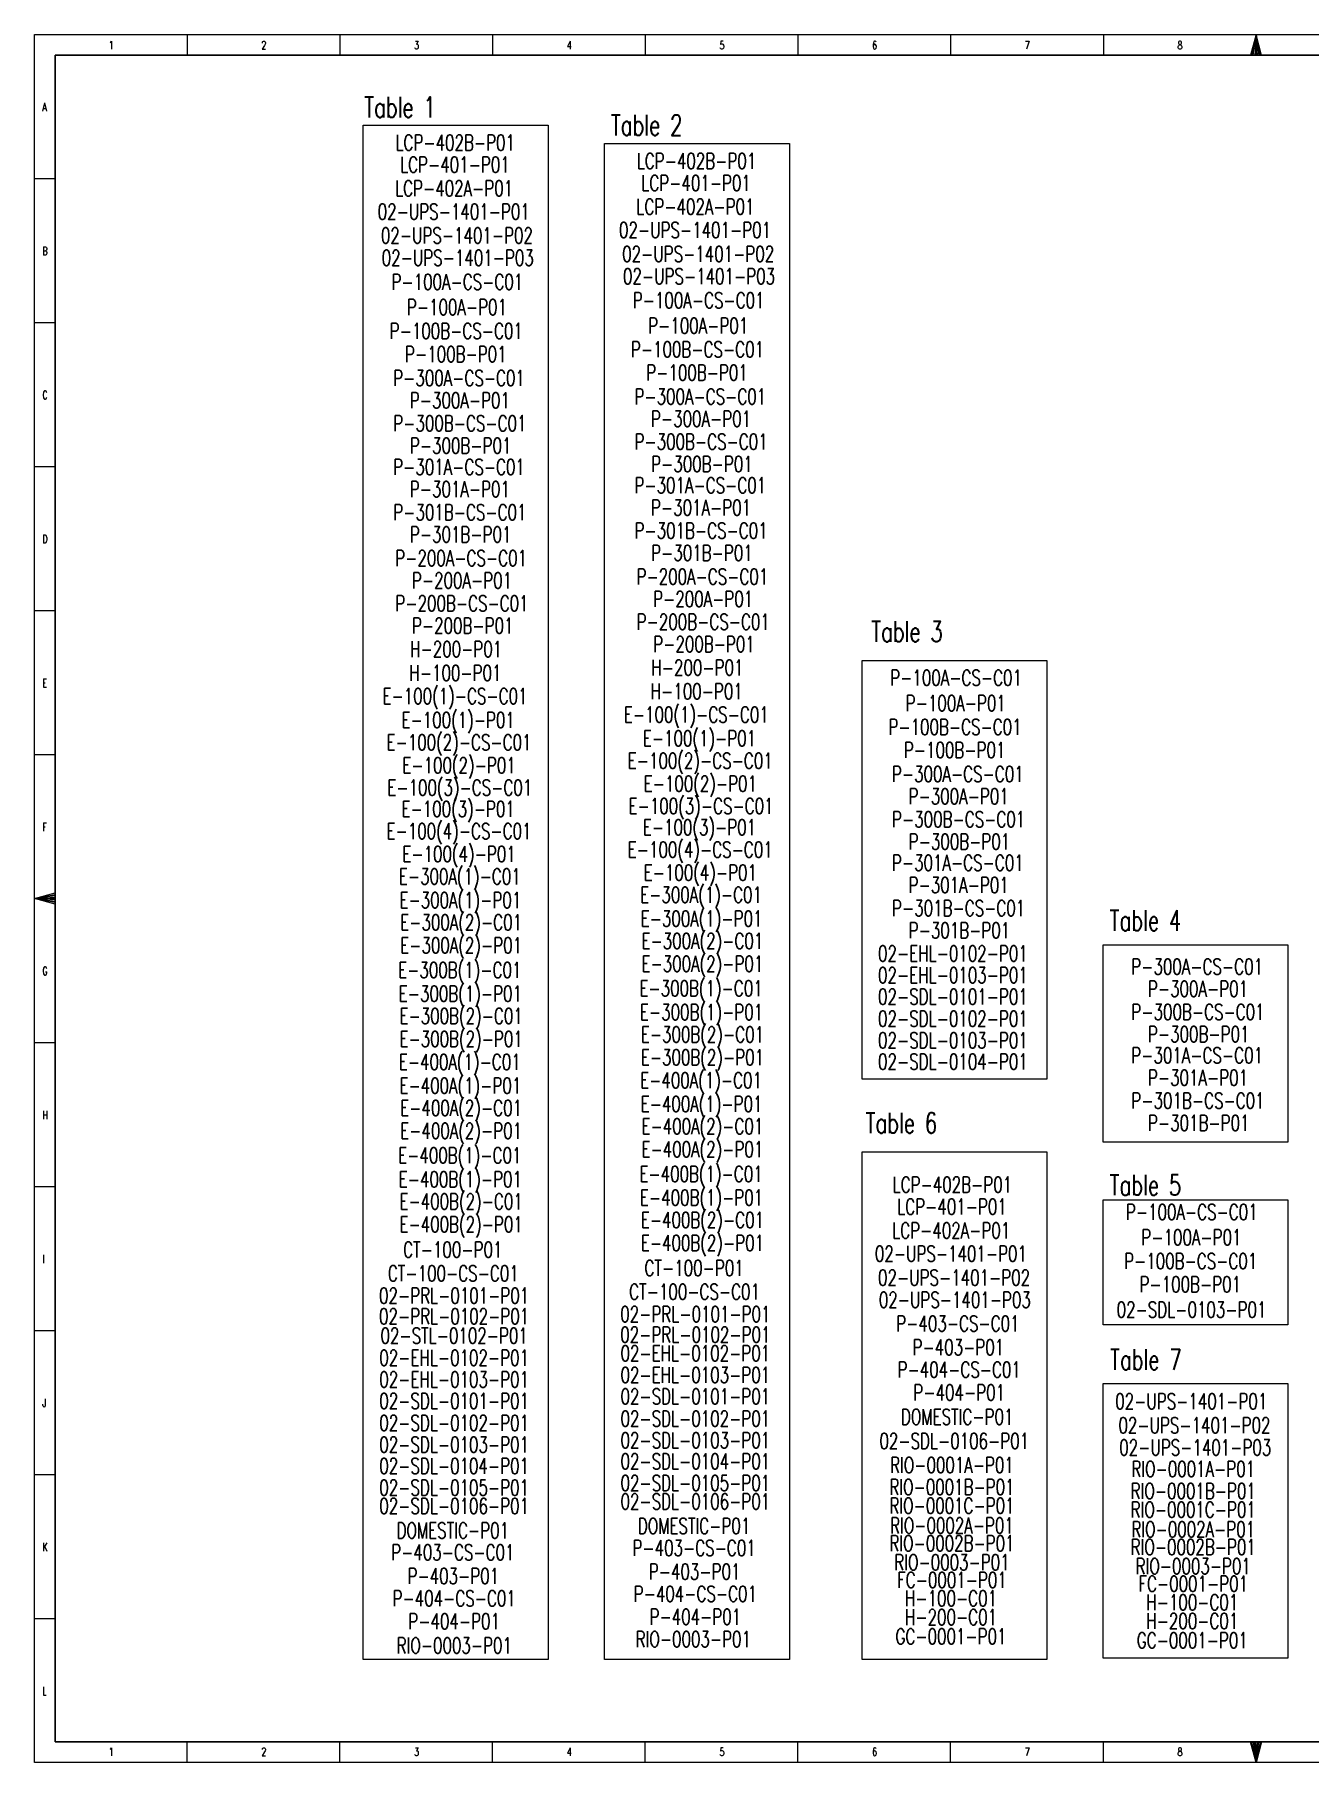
# Model space of a CAD drawing. Header units: inches. Extents: x -1128 to 651, y 96 to 845.
# Drawn here: x -765.5 to -613.7, y 638.9 to 844.5 of the extents above; entities that cross this region are included whole.
import ezdxf
from ezdxf.enums import TextEntityAlignment as Align

# ---------------------------------------------------------------- set-up
doc = ezdxf.new("R2010")
doc.units = ezdxf.units.IN
doc.header["$MEASUREMENT"] = 0
doc.layers.add('Cables', color=7, linetype='Continuous', lineweight=0)
doc.layers.add('Layer 1', color=7, linetype='Continuous')
doc.styles.add('HZTXT', font='txt_qlt.shx', dxfattribs={"width": 0.7, "bigfont": 'hztxt.shx'})
doc.styles.add('TEG BORDER', font='txt_qlt.shx', dxfattribs={"width": 0.7, "bigfont": 'hztxt.shx'})

# ---------------------------------------------------------------- blocks, each defined once
blk = doc.blocks.new('TEG BORDER A2')
for p, q in [((37.12, 420), (37.12, 415)), ((74.25, 420), (74.25, 415)), ((111.38, 420), (111.38, 415)), ((148.5, 420), (148.5, 415)), ((185.63, 420), (185.63, 415)), ((222.75, 420), (222.75, 415)), ((259.88, 420), (259.88, 415)), ((297, 420), (297, 415)), ((0, 385), (5, 385)), ((0, 350), (5, 350)), ((0, 315), (5, 315)), ((0, 280), (5, 280)), ((0, 245), (5, 245)), ((5, 210), (0, 210)), ((1.25, 210), (3.75, 210)), ((0, 175), (5, 175)), ((0, 140), (5, 140)), ((0, 105), (5, 105)), ((0, 70), (5, 70)), ((0, 35), (5, 35)), ((37.12, 0), (37.12, 5)), ((74.25, 0), (74.25, 5)), ((111.38, 0), (111.38, 5)), ((148.5, 0), (148.5, 5)), ((185.63, 0), (185.63, 5)), ((222.75, 0), (222.75, 5)), ((259.88, 0), (259.88, 5)), ((297, 0), (297, 5))]:
    blk.add_line(p, q)
at = {"linetype": 'Continuous'}
for p, q in [((489, 415), (5, 415)), ((5, 415), (5, 5)), ((5, 5), (489, 5))]:
    blk.add_line(p, q, dxfattribs=at)
at = {"color": 5, "lineweight": 15}
blk.add_lwpolyline([(0, 420), (594, 420), (594, 0), (0, 0)], close=True, dxfattribs=at)
for points in [[(297, 420), (295.66, 415), (298.34, 415), (297, 420), (296, 415), (296.33, 415), (297, 420), (296.67, 415), (297.33, 415), (297, 420), (297.67, 415), (298, 415), (297, 420)], [(0, 210), (5, 211.34), (5, 208.66), (0, 210), (5, 211), (5, 210.67), (0, 210), (5, 210.33), (5, 209.67), (0, 210), (5, 209.33), (5, 209), (0, 210)], [(297, 0), (295.66, 5), (298.34, 5), (297, 0), (296, 5), (296.33, 5), (297, 0), (296.67, 5), (297.33, 5), (297, 0), (297.67, 5), (298, 5), (297, 0)]]:
    blk.add_lwpolyline(points)
blk.add_lwpolyline([(5, 415), (589, 415), (589, 5), (5, 5)], close=True)
at = {"char_height": 2, "width": 2, "style": 'TEG BORDER'}
for s, insert, attachment_point in [('1', (18.05, 418.41), 1), ('2', (55.17, 418.41), 1), ('3', (92.3, 418.41), 1), ('4', (129.42, 418.41), 1), ('5', (166.55, 418.41), 1), ('6', (203.67, 418.41), 1), ('7', (240.8, 418.41), 1), ('8', (277.92, 418.41), 1), ('A', (1.91, 403.39), 1), ('B', (1.91, 368.39), 1), ('C', (1.91, 333.39), 1), ('D', (1.91, 298.39), 1), ('E', (1.91, 263.39), 1), ('F', (1.91, 228.39), 1), ('G', (1.91, 193.39), 1), ('H', (1.91, 158.39), 1), ('I', (1.91, 123.39), 1), ('J', (1.91, 88.39), 1), ('K', (1.91, 53.39), 1), ('L', (1.91, 18.39), 1), ('1', (18.05, 1.59), 7), ('2', (55.17, 1.59), 7), ('3', (92.3, 1.59), 7), ('4', (129.42, 1.59), 7), ('5', (166.55, 1.59), 7), ('6', (203.67, 1.59), 7), ('7', (240.8, 1.59), 7), ('8', (277.92, 1.59), 7)]:
    blk.add_mtext(s, dxfattribs=dict(at, insert=insert, attachment_point=attachment_point))

msp = doc.modelspace()

# ---------------------------------------------------------------- linework, layer by layer
at = {"layer": 'Layer 1', "lineweight": 5}
for p, q in [((-726.36, 833.78), (-704.33, 833.78)), ((-726.36, 651.12), (-726.36, 833.78)), ((-704.33, 833.78), (-704.33, 651.12)), ((-697.64, 831.59), (-675.63, 831.59)), ((-697.64, 651.12), (-697.64, 831.59)), ((-675.63, 831.59), (-675.63, 651.12)), ((-666.97, 770.04), (-644.96, 770.04)), ((-666.97, 720.21), (-666.97, 770.04)), ((-644.96, 770.04), (-644.96, 720.21)), ((-638.27, 736.19), (-616.27, 736.19)), ((-638.27, 712.7), (-638.27, 736.19)), ((-616.27, 736.19), (-616.27, 712.7)), ((-644.96, 720.21), (-666.97, 720.21)), ((-616.27, 712.7), (-638.27, 712.7)), ((-666.97, 711.54), (-644.96, 711.54)), ((-666.97, 651.12), (-666.97, 711.54)), ((-644.96, 711.54), (-644.96, 651.12)), ((-638.27, 705.82), (-616.27, 705.82)), ((-638.27, 690.95), (-638.27, 705.82)), ((-616.27, 705.82), (-616.27, 690.95)), ((-616.27, 690.95), (-638.27, 690.95)), ((-638.27, 683.98), (-616.27, 683.98)), ((-638.27, 651.29), (-638.27, 683.98)), ((-616.27, 683.98), (-616.27, 651.29)), ((-704.33, 651.12), (-726.36, 651.12)), ((-675.63, 651.12), (-697.64, 651.12)), ((-644.96, 651.12), (-666.97, 651.12)), ((-616.27, 651.29), (-638.27, 651.29))]:
    msp.add_line(p, q, dxfattribs=at)

# ---------------------------------------------------------------- block references
at = {"layer": 'Cables', "color": 0, "xscale": 0.4897326461023622, "yscale": 0.4897326461023622, "zscale": 0.4897326461023622}
msp.add_blockref('TEG BORDER A2', (-765.51, 638.86), dxfattribs=at)

# ---------------------------------------------------------------- texts
at = {"color": 0, "lineweight": 15, "style": 'HZTXT', "width": 0.7}
for s, p in [('Table 1', (-721.99, 834.67)), ('Table 2', (-692.62, 832.55)), ('Table 3', (-661.62, 772.26))]:
    msp.add_text(s, height=2.449, dxfattribs=at).set_placement(p, align=Align.CENTER)
at = {"color": 0, "lineweight": 9, "style": 'HZTXT', "width": 0.7}
for s, height, p in [('LCP-402B-P01', 1.8738, (-715.41, 830.75)), ('LCP-401-P01', 1.8738, (-715.45, 828.13)), ('LCP-402B-P01', 1.8738, (-686.68, 828.56)), ('LCP-402A-P01', 1.8738, (-715.54, 825.3)), ('LCP-401-P01', 1.8738, (-686.73, 825.93)), ('LCP-402A-P01', 1.8738, (-686.81, 823.11)), ('02-UPS-1401-P01', 1.8738, (-715.59, 822.53)), ('02-UPS-1401-P02', 1.8738, (-715.21, 819.69)), ('02-UPS-1401-P01', 1.8738, (-686.86, 820.34)), ('02-UPS-1401-P03', 1.8738, (-715.11, 817.03)), ('02-UPS-1401-P02', 1.8738, (-686.48, 817.5)), ('02-UPS-1401-P03', 1.8738, (-686.38, 814.84)), ('P-100A-CS-C01', 1.8738, (-715.16, 814.17)), ('P-100A-P01', 1.874, (-715.21, 811.16)), ('P-100A-CS-C01', 1.8738, (-686.43, 811.98)), ('P-100A-P01', 1.874, (-686.48, 808.96)), ('P-100B-CS-C01', 1.8738, (-715.29, 808.33)), ('P-100B-P01', 1.874, (-715.34, 805.56)), ('P-100B-CS-C01', 1.8738, (-686.57, 806.13)), ('P-300A-CS-C01', 1.8738, (-714.96, 802.72)), ('P-100B-P01', 1.874, (-686.62, 803.37)), ('P-300A-CS-C01', 1.8738, (-686.23, 800.52)), ('P-300A-P01', 1.874, (-714.86, 800.06)), ('P-300B-CS-C01', 1.8738, (-714.86, 797.33)), ('P-300A-P01', 1.874, (-686.14, 797.87)), ('P-300B-P01', 1.874, (-714.77, 794.67)), ('P-300B-CS-C01', 1.8738, (-686.14, 795.14)), ('P-301A-CS-C01', 1.8738, (-714.96, 792.14)), ('P-300B-P01', 1.874, (-686.04, 792.48)), ('P-301A-P01', 1.874, (-714.86, 789.49)), ('P-301A-CS-C01', 1.8738, (-686.23, 789.95)), ('P-301B-CS-C01', 1.8738, (-714.86, 786.75)), ('P-301A-P01', 1.874, (-686.14, 787.3)), ('P-301B-P01', 1.874, (-714.77, 784.1)), ('P-301B-CS-C01', 1.8738, (-686.14, 784.56)), ('P-301B-P01', 1.874, (-686.04, 781.91)), ('P-200A-CS-C01', 1.8738, (-714.71, 781.28)), ('P-200A-P01', 1.874, (-714.61, 778.62)), ('P-200A-CS-C01', 1.8738, (-685.98, 779.09)), ('P-200B-CS-C01', 1.8738, (-714.61, 775.89)), ('P-200A-P01', 1.874, (-685.89, 776.43)), ('P-200B-CS-C01', 1.8738, (-685.88, 773.7)), ('P-200B-P01', 1.874, (-714.52, 773.24)), ('H-200-P01', 1.874, (-715.3, 770.45)), ('P-200B-P01', 1.874, (-685.79, 771.04)), ('H-100-P01', 1.874, (-715.39, 767.62)), ('H-200-P01', 1.874, (-686.58, 768.26)), ('H-100-P01', 1.874, (-686.66, 765.43)), ('P-100A-CS-C01', 1.8738, (-655.77, 767.04)), ('E-100(1)-CS-C01', 1.8738, (-715.44, 764.85)), ('P-100A-P01', 1.874, (-655.81, 764.02)), ('E-100(1)-P01', 1.8738, (-715.06, 762.01)), ('E-100(1)-CS-C01', 1.8738, (-686.71, 762.66)), ('E-100(2)-CS-C01', 1.8738, (-714.96, 759.35)), ('E-100(1)-P01', 1.8738, (-686.33, 759.82)), ('P-100B-CS-C01', 1.8738, (-655.9, 761.19)), ('E-100(2)-CS-C01', 1.8738, (-686.24, 757.16)), ('P-100B-P01', 1.874, (-655.95, 758.43)), ('E-100(2)-P01', 1.8738, (-714.96, 756.62)), ('P-300A-CS-C01', 1.8738, (-655.57, 755.58)), ('E-100(3)-CS-C01', 1.8738, (-714.87, 753.97)), ('E-100(2)-P01', 1.8738, (-686.23, 754.43)), ('E-100(3)-P01', 1.8738, (-715.06, 751.43)), ('E-100(3)-CS-C01', 1.8738, (-686.14, 751.77)), ('P-300A-P01', 1.874, (-655.47, 752.93)), ('E-100(4)-CS-C01', 1.8738, (-714.96, 748.78)), ('E-100(3)-P01', 1.8738, (-686.33, 749.24)), ('P-300B-CS-C01', 1.8738, (-655.47, 750.2)), ('E-100(4)-CS-C01', 1.8738, (-686.24, 746.59)), ('P-300B-P01', 1.874, (-655.37, 747.54)), ('E-100(4)-P01', 1.8738, (-714.96, 746.05)), ('P-301A-CS-C01', 1.8738, (-655.57, 745.01)), ('E-100(4)-P01', 1.8738, (-686.23, 743.85)), ('P-301A-P01', 1.874, (-655.47, 742.36)), ('P-301B-CS-C01', 1.8738, (-655.47, 739.62)), ('GC-0001-P01', 1.8738, (-627.65, 652.46)), ('RIO-0003-P01', 1.8738, (-715.52, 651.84))]:
    msp.add_text(s, height=height, dxfattribs=at).set_placement(p, align=Align.CENTER)
at = {"lineweight": 9, "style": 'HZTXT', "width": 0.7}
for s, height, p in [('E-300A(1)-C01', 1.8738, (-714.87, 743.39)), ('E-300A(1)-P01', 1.8738, (-714.8, 740.57)), ('E-300A(1)-C01', 1.8738, (-686.14, 741.2)), ('E-300A(1)-P01', 1.8738, (-686.08, 738.38)), ('E-300A(2)-C01', 1.8738, (-714.71, 737.92)), ('P-301B-P01', 1.874, (-655.37, 736.97)), ('E-300A(2)-P01', 1.8738, (-714.71, 735.18)), ('E-300A(2)-C01', 1.8738, (-685.98, 735.72)), ('E-300B(1)-C01', 1.8738, (-714.87, 732.25)), ('E-300A(2)-P01', 1.8738, (-685.98, 732.99)), ('02-EHL-0102-P01', 1.8738, (-656.15, 734.22)), ('P-300A-CS-C01', 1.8738, (-627.07, 732.66)), ('E-300B(1)-C01', 1.8738, (-686.14, 730.06)), ('02-EHL-0103-P01', 1.8738, (-656.15, 731.64)), ('E-300B(1)-P01', 1.8738, (-714.8, 729.43)), ('02-SDL-0101-P01', 1.8738, (-656.15, 729.08)), ('P-300A-P01', 1.874, (-626.97, 730.01)), ('E-300B(2)-C01', 1.8738, (-714.71, 726.78)), ('E-300B(1)-P01', 1.8738, (-686.08, 727.24)), ('02-SDL-0102-P01', 1.8738, (-656.15, 726.45)), ('P-300B-CS-C01', 1.8738, (-626.97, 727.27)), ('E-300B(2)-P01', 1.8738, (-714.71, 724.04)), ('E-300B(2)-C01', 1.8738, (-685.98, 724.58)), ('P-300B-P01', 1.874, (-626.88, 724.62)), ('E-300B(2)-P01', 1.8738, (-685.98, 721.85)), ('02-SDL-0103-P01', 1.8738, (-656.15, 723.87)), ('E-400A(1)-C01', 1.8738, (-714.87, 721.31)), ('02-SDL-0104-P01', 1.8738, (-656.15, 721.35)), ('P-301A-CS-C01', 1.8738, (-627.07, 722.09)), ('E-400A(1)-P01', 1.8738, (-714.8, 718.49)), ('E-400A(1)-C01', 1.8738, (-686.14, 719.12)), ('P-301A-P01', 1.874, (-626.97, 719.43)), ('E-400A(2)-C01', 1.8738, (-714.71, 715.84)), ('E-400A(1)-P01', 1.8738, (-686.08, 716.3)), ('P-301B-CS-C01', 1.8738, (-626.97, 716.7)), ('E-400A(2)-C01', 1.8738, (-685.98, 713.65)), ('P-301B-P01', 1.874, (-626.88, 714.05)), ('E-400A(2)-P01', 1.8738, (-714.71, 713.11)), ('E-400B(1)-C01', 1.8738, (-714.87, 710.18)), ('E-400A(2)-P01', 1.8738, (-685.98, 710.91)), ('E-400B(1)-C01', 1.8738, (-686.14, 707.98)), ('E-400B(1)-P01', 1.8738, (-714.8, 707.35)), ('LCP-402B-P01', 1.8738, (-656.21, 706.7)), ('E-400B(2)-C01', 1.8738, (-714.71, 704.7)), ('E-400B(1)-P01', 1.8738, (-686.08, 705.16)), ('LCP-401-P01', 1.8738, (-656.26, 704.08)), ('E-400B(2)-P01', 1.8738, (-714.71, 701.97)), ('E-400B(2)-C01', 1.8738, (-685.98, 702.51)), ('P-100A-CS-C01', 1.8738, (-627.71, 703.45)), ('E-400B(2)-P01', 1.8738, (-685.98, 699.77)), ('LCP-402A-P01', 1.8738, (-656.35, 701.25)), ('P-100A-P01', 1.874, (-627.75, 700.43)), ('CT-100-P01', 1.874, (-715.7, 698.96)), ('02-UPS-1401-P01', 1.8738, (-656.39, 698.48)), ('P-100B-CS-C01', 1.8738, (-627.84, 697.6)), ('CT-100-CS-C01', 1.8738, (-715.64, 696.14)), ('CT-100-P01', 1.874, (-686.97, 696.77)), ('02-UPS-1401-P02', 1.8738, (-656.01, 695.64)), ('02-PRL-0101-P01', 1.8738, (-715.54, 693.49)), ('CT-100-CS-C01', 1.8738, (-686.91, 693.95)), ('P-100B-P01', 1.874, (-627.89, 694.84)), ('02-PRL-0101-P01', 1.8738, (-686.82, 691.29)), ('02-UPS-1401-P03', 1.8738, (-655.92, 692.99)), ('02-SDL-0103-P01', 1.8738, (-627.74, 691.82)), ('02-PRL-0102-P01', 1.8738, (-715.54, 691.04)), ('P-403-CS-C01', 1.8738, (-655.56, 690.17)), ('02-STL-0102-P01', 1.8738, (-715.54, 688.72)), ('02-PRL-0102-P01', 1.8738, (-686.82, 688.85)), ('P-403-P01', 1.874, (-655.5, 687.35)), ('02-EHL-0102-P01', 1.8738, (-715.54, 686.09)), ('02-EHL-0102-P01', 1.8738, (-686.82, 686.63)), ('02-EHL-0103-P01', 1.8738, (-715.54, 683.51)), ('02-EHL-0103-P01', 1.8738, (-686.82, 684.05)), ('P-404-CS-C01', 1.8738, (-655.4, 684.69)), ('02-SDL-0101-P01', 1.8738, (-686.82, 681.49)), ('P-404-P01', 1.874, (-655.4, 681.96)), ('02-SDL-0101-P01', 1.8738, (-715.54, 680.95)), ('DOMESTIC-P01', 1.8738, (-655.64, 679.06)), ('02-UPS-1401-P01', 1.8738, (-627.77, 680.91)), ('02-SDL-0102-P01', 1.8738, (-715.54, 678.33)), ('02-SDL-0102-P01', 1.8738, (-686.82, 678.86)), ('02-UPS-1401-P02', 1.8738, (-627.39, 678.06)), ('02-SDL-0103-P01', 1.8738, (-715.54, 675.75)), ('02-SDL-0103-P01', 1.8738, (-686.82, 676.28)), ('02-SDL-0106-P01', 1.8738, (-655.99, 676.19)), ('02-UPS-1401-P03', 1.8738, (-627.29, 675.41)), ('02-SDL-0104-P01', 1.8738, (-715.54, 673.22)), ('02-SDL-0104-P01', 1.8738, (-686.82, 673.76)), ('RIO-0001A-P01', 1.8738, (-656.26, 673.32)), ('RIO-0001A-P01', 1.8738, (-627.53, 672.86)), ('02-SDL-0105-P01', 1.8738, (-686.82, 671.18)), ('02-SDL-0105-P01', 1.8738, (-715.54, 670.64)), ('02-SDL-0106-P01', 1.8738, (-686.82, 668.99)), ('RIO-0001B-P01', 1.8738, (-656.26, 670.7)), ('RIO-0001B-P01', 1.8738, (-627.53, 670.24)), ('02-SDL-0106-P01', 1.8738, (-715.54, 668.45)), ('RIO-0001C-P01', 1.8738, (-656.26, 668.48)), ('RIO-0001C-P01', 1.8738, (-627.53, 668.01)), ('DOMESTIC-P01', 1.8738, (-715.7, 665.53)), ('DOMESTIC-P01', 1.8738, (-686.97, 666.07)), ('RIO-0002A-P01', 1.8738, (-656.26, 666.13)), ('RIO-0002A-P01', 1.8738, (-627.53, 665.67)), ('P-403-CS-C01', 1.8738, (-715.7, 662.93)), ('P-403-CS-C01', 1.8738, (-686.97, 663.46)), ('RIO-0002B-P01', 1.8738, (-656.26, 664.02)), ('RIO-0002B-P01', 1.8738, (-627.53, 663.56)), ('P-403-P01', 1.874, (-686.91, 660.64)), ('RIO-0003-P01', 1.8738, (-656.26, 661.75)), ('RIO-0003-P01', 1.8738, (-627.53, 661.29)), ('P-403-P01', 1.874, (-715.64, 660.11)), ('FC-0001-P01', 1.8738, (-656.26, 659.65)), ('FC-0001-P01', 1.8738, (-627.53, 659.19)), ('P-404-CS-C01', 1.8738, (-715.54, 657.45)), ('P-404-CS-C01', 1.8738, (-686.82, 657.99)), ('H-100-C01', 1.874, (-656.38, 657.46)), ('H-100-C01', 1.874, (-627.65, 656.99)), ('P-404-P01', 1.874, (-715.54, 654.72)), ('P-404-P01', 1.874, (-686.82, 655.26)), ('H-200-C01', 1.874, (-656.38, 655.22)), ('H-200-C01', 1.874, (-627.65, 654.76)), ('RIO-0003-P01', 1.8738, (-687.06, 652.6)), ('GC-0001-P01', 1.8738, (-656.38, 652.92))]:
    msp.add_text(s, height=height, dxfattribs=at).set_placement(p, align=Align.CENTER)
at = {"lineweight": 15, "style": 'HZTXT', "width": 0.7}
for s, p in [('Table 4', (-633.23, 737.87)), ('Table 6', (-662.29, 713.76)), ('Table 5', (-633.23, 706.37)), ('Table 7', (-633.18, 685.6))]:
    msp.add_text(s, height=2.449, dxfattribs=at).set_placement(p, align=Align.CENTER)

doc.saveas('drawing.dxf')
